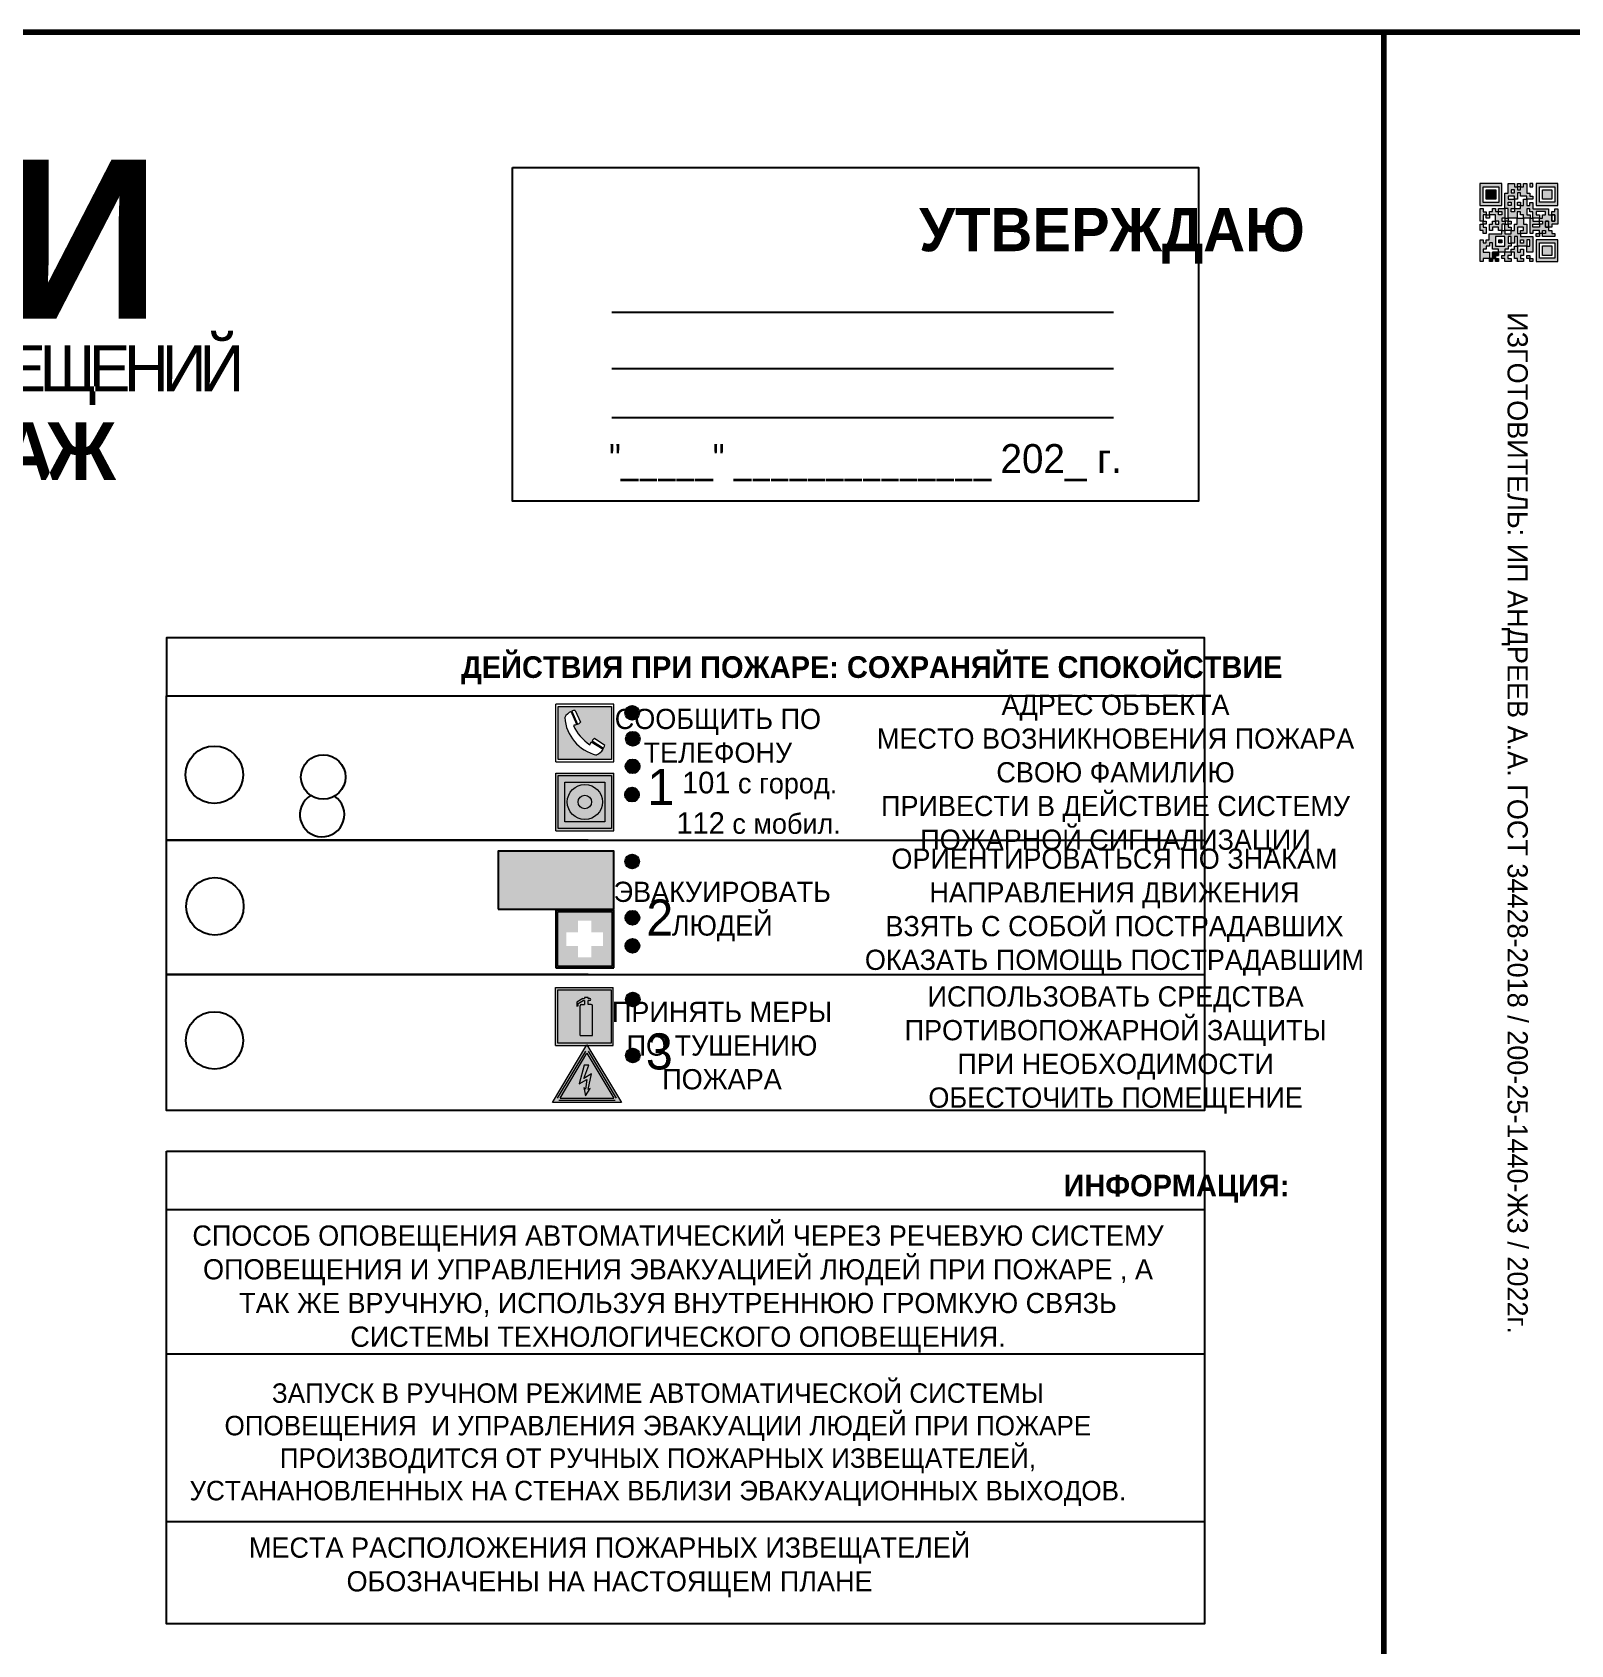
# Model space of a CAD drawing. Header units: millimetres. Extents: x 13810 to 67229, y 12374 to 21950.
# Drawn here: x 24100.3 to 24313.4, y 20043.6 to 20267 of the extents above; entities that cross this region are included whole.
import ezdxf

# ---------------------------------------------------------------- set-up
doc = ezdxf.new("R2010")
doc.units = ezdxf.units.MM
doc.styles.add('обычный', font='arial.ttf')

# ---------------------------------------------------------------- blocks, each defined once
blk = doc.blocks.new('A$C3E6D3DDE')
at = {"lineweight": 5}
h = blk.add_hatch(color=40, dxfattribs=at)
h.paths.add_polyline_path([(24.1, 1.45), (16.46, -11.35), (31.74, -11.35)])
h.paths.add_polyline_path([(24.09, -0.46), (30.03, -10.41), (18.14, -10.41)], flags=16)
h.paths.add_polyline_path([(24.54, -3.08), (23.41, -6.02), (25.13, -5.01), (24.33, -8.5), (24.82, -8.27), (23.79, -9.86), (23.4, -8.04), (23.8, -8.43), (24.04, -6.29), (22.39, -7.25), (23.44, -3.08)], flags=0)
h = blk.add_hatch(color=256, dxfattribs=at)
h.paths.add_polyline_path([(24.37, 0.03, 0.567511), (23.82, 0.03), (17.59, -10.4, 0.582454), (17.86, -10.88), (30.32, -10.88, 0.582149), (30.6, -10.4)])
h.paths.add_polyline_path([(24.09, -0.46), (18.14, -10.41), (30.03, -10.41)], flags=16)
h.paths.add_polyline_path([(24.54, -3.08), (23.41, -6.02), (25.13, -5.01), (24.33, -8.5), (24.82, -8.27), (23.79, -9.86), (23.4, -8.04), (23.8, -8.43), (24.04, -6.29), (22.39, -7.25), (23.44, -3.08)], flags=0)
h = blk.add_hatch(color=40, dxfattribs=at)
h.paths.add_polyline_path([(24.09, -0.46), (18.14, -10.41), (30.03, -10.41)])
h.paths.add_polyline_path([(24.82, -8.27), (23.79, -9.86), (23.4, -8.04), (23.8, -8.43), (24.04, -6.29), (22.39, -7.25), (23.44, -3.08), (24.54, -3.08), (23.41, -6.02), (25.13, -5.01), (24.33, -8.5)], flags=16)
at = {"color": 40, "lineweight": 5}
for p, q in [((16.46, -11.35), (24.1, 1.45)), ((24.1, 1.45), (31.74, -11.35))]:
    blk.add_line(p, q, dxfattribs=at)
at = {"lineweight": 5}
for p, q in [((17.59, -10.4), (23.82, 0.03)), ((24.37, 0.03), (30.6, -10.4)), ((18.14, -10.41), (24.09, -0.46)), ((23.44, -3.08), (22.39, -7.25)), ((23.41, -6.02), (24.54, -3.08)), ((24.54, -3.08), (23.44, -3.08)), ((24.09, -0.46), (30.03, -10.41)), ((22.39, -7.25), (24.04, -6.29)), ((25.13, -5.01), (23.41, -6.02)), ((24.04, -6.29), (23.8, -8.43)), ((24.33, -8.5), (25.13, -5.01)), ((18.14, -10.41), (30.03, -10.41)), ((23.8, -8.43), (23.4, -8.04)), ((23.4, -8.04), (23.79, -9.86)), ((23.79, -9.86), (24.82, -8.27)), ((24.82, -8.27), (24.33, -8.5)), ((17.86, -10.88), (30.32, -10.88))]:
    blk.add_line(p, q, dxfattribs=at)
at = {"color": 50, "lineweight": 5}
blk.add_line((31.74, -11.35), (16.46, -11.35), dxfattribs=at)
blk = doc.blocks.new('A$C456E1F9C')
at = {"lineweight": 5}
h = blk.add_hatch(color=242, dxfattribs=at)
h.paths.add_polyline_path([(0.51, -1.47), (0.51, -13.26), (12.29, -13.26), (12.29, -1.47)])
h.paths.add_polyline_path([(5.42, -4.95, -0.254479), (4.78, -5.4), (3.52, -2.53, -0.209735), (4.23, -2.4)], flags=16)
h.paths.add_polyline_path([(8.53, -8.6), (10.87, -10.17), (10.54, -10.76), (8.03, -9.13, -0.192251)], flags=16)
h.paths.add_polyline_path([(4.61, -5.49, 0.005518), (3.87, -5.72, 0.128647), (7.49, -10.01, 0.00809), (7.83, -9.33), (10.47, -10.97, -0.16736), (8.99, -12.25, -0.327862), (1.95, -3.95, -0.166952), (3.36, -2.62)], flags=16)
at = {"color": 242, "lineweight": 5}
for p, q in [((0, -13.77), (0, -0.97)), ((12.8, -0.97), (0, -0.97)), ((4.61, -5.49), (3.36, -2.62)), ((3.52, -2.53), (4.78, -5.4)), ((4.23, -2.4), (5.42, -4.95)), ((12.8, -13.77), (12.8, -0.97)), ((7.83, -9.33), (10.47, -10.97)), ((8.03, -9.13), (10.54, -10.76)), ((10.81, -10.12), (8.53, -8.6)), ((10.54, -10.76), (10.8, -10.3)), ((10.8, -10.3), (10.81, -10.12)), ((0, -13.77), (12.8, -13.77))]:
    blk.add_line(p, q, dxfattribs=at)
blk.add_lwpolyline([(0.51, -1.47), (12.29, -1.47), (12.29, -13.26), (0.51, -13.26)], close=True, dxfattribs=at)
for centre, radius, start, end in [((4.59, -5.34), 2.99, 114.2845, 152.1974), ((4.02, -3.27), 0.891, 76.3284, 123.7092), ((11.12, -3.31), 9.19, 183.9915, 256.6009), ((14.98, -39.1), 35.17, 107.1487, 108.4135), ((13.86, -0.94), 11.08, 205.5536, 234.8762), ((4.68, -4.59), 0.824, 276.9621, 334.0723), ((-13.31, 0.8), 23.44, 332.5487, 334.4027), ((8.94, -9.5), 0.989, 114.4092, 157.9388), ((7.87, -9.46), 3, 291.9291, 329.9329)]:
    blk.add_arc(centre, radius, start, end, dxfattribs=at)
blk = doc.blocks.new('A$C54414219')
at = {"true_color": 0xffffff}
h = blk.add_hatch(color=7, dxfattribs=at)
h.paths.add_polyline_path([(2.39, -9.45), (2.39, -18.3), (11.23, -18.3), (11.23, -9.45)], flags=0)
h.paths.add_polyline_path([(10.71, -13.87, -1), (2.92, -13.87, -1)], flags=0)
h.paths.add_polyline_path([(8.3, -13.87, -1), (5.33, -13.87, -1)], flags=0)
h.paths.add_polyline_path([(0.41, -7.47), (0.41, -20.27), (13.21, -20.27), (13.21, -7.47)])
h.paths.add_polyline_path([(0.92, -19.77), (12.71, -19.77), (12.71, -7.98), (0.92, -7.98)], flags=16)
h.paths.add_polyline_path([(11.23, -9.45), (11.23, -18.3), (2.39, -18.3), (2.39, -9.45)], flags=0)
at = {"lineweight": 5}
h = blk.add_hatch(color=242, dxfattribs=at)
h.paths.add_polyline_path([(12.71, -7.98), (0.92, -7.98), (0.92, -19.77), (12.71, -19.77)])
h.paths.add_polyline_path([(11.23, -18.3), (2.39, -18.3), (2.39, -9.45), (11.23, -9.45)], flags=16)
h.paths.add_polyline_path([(10.71, -13.87, -1), (2.92, -13.87, -1)], flags=0)
h.paths.add_polyline_path([(8.3, -13.87, -1), (5.33, -13.87, -1)], flags=0)
at = {"true_color": 0xffffff}
h = blk.add_hatch(color=7, dxfattribs=at)
h.paths.add_polyline_path([(2.39, -9.45), (2.39, -18.3), (11.23, -18.3), (11.23, -9.45)])
h.paths.add_polyline_path([(10.71, -13.87, -1), (2.92, -13.87, -1)], flags=16)
h.paths.add_polyline_path([(8.3, -13.87, -1), (5.33, -13.87, -1)], flags=0)
at = {"lineweight": 5}
h = blk.add_hatch(color=242, dxfattribs=at)
h.paths.add_polyline_path([(2.92, -13.87, 1), (10.71, -13.87, 1)])
h.paths.add_polyline_path([(8.3, -13.87, -1), (5.33, -13.87, -1)], flags=16)
at = {"color": 242, "lineweight": 5}
for p, q in [((0.41, -20.27), (0.41, -7.47)), ((0.41, -7.47), (13.21, -7.47)), ((0.41, -7.47), (13.21, -7.47)), ((13.21, -20.27), (13.21, -7.47)), ((0.41, -20.27), (13.21, -20.27))]:
    blk.add_line(p, q, dxfattribs=at)
for points in [[(0.92, -7.98), (12.71, -7.98), (12.71, -19.77), (0.92, -19.77)], [(2.39, -9.45), (11.23, -9.45), (11.23, -18.3), (2.39, -18.3)]]:
    blk.add_lwpolyline(points, close=True, dxfattribs=at)
for radius in [3.89, 1.49]:
    blk.add_circle((6.81, -13.87), radius, dxfattribs=at)
blk = doc.blocks.new('A$C32E8229D')
at = {"true_color": 0xffffff}
blk.add_hatch(color=7, dxfattribs=at).paths.add_polyline_path([(0, 0), (0, -8), (16, -8), (16, 0)])
h = blk.add_hatch(color=126)
h.paths.add_polyline_path([(0.2, -0.2), (15.8, -0.2), (15.8, -7.8), (0.2, -7.8)])
h.paths.add_polyline_path([(13.49, -2.05), (12.08, -2.05), (11.37, -2.63, 0.162397), (11.29, -2.84), (11.29, -3.63), (10.35, -3.63), (10.35, -4.05), (11.68, -4.05), (11.68, -3.48), (12.26, -4.28), (11.29, -5.1), (11.29, -6.78), (11.85, -6.78), (11.85, -5.44), (12.8, -4.64), (12.8, -5.94), (14.46, -5.94), (14.46, -5.39), (13.45, -5.39), (13.45, -3.97), (12.46, -2.59), (13.15, -2.59), (13.69, -3.34), (14.18, -3)], flags=16)
h.paths.add_polyline_path([(10.74, -1.82, 1), (11.8, -1.82, 1)], flags=16)
h.paths.add_polyline_path([(9.39, -3.59), (5.99, -3.59), (6.56, -3.03), (5.91, -3.03), (5.1, -3.83), (5.91, -4.64), (6.56, -4.64), (5.99, -4.09), (9.39, -4.09)], flags=16)
h.paths.add_polyline_path([(4.29, -1.08), (1.72, -1.08), (1.72, -6.6), (4.29, -6.6)], flags=16)
at = {"color": 126}
blk.add_lwpolyline([(16, -8), (0, -8), (0, 0), (16, 0)], close=True, dxfattribs=at)
blk = doc.blocks.new('A$C18900ED3')
h = blk.add_hatch(color=126)
h.paths.add_polyline_path([(-0.18, -0.18), (-7.02, -0.18), (-7.02, -7.02), (-0.18, -7.02)])
h.paths.add_polyline_path([(-5.89, -4.46), (-5.89, -2.77), (-4.46, -2.77), (-4.46, -1.31), (-2.77, -1.31), (-2.77, -2.77), (-1.33, -2.77), (-1.33, -4.46), (-2.77, -4.46), (-2.77, -5.89), (-4.46, -5.89), (-4.46, -4.46)], flags=16)
at = {"color": 126}
for p, q in [((-7.2, 0), (-7.2, -7.2)), ((0, 0), (-7.2, 0)), ((0, -7.2), (0, 0)), ((-7.02, -7.02), (-7.02, -0.18)), ((-7.02, -0.18), (-0.18, -0.18)), ((-0.18, -0.18), (-0.18, -7.02)), ((-7.2, -7.2), (0, -7.2)), ((-0.18, -7.02), (-7.02, -7.02))]:
    blk.add_line(p, q, dxfattribs=at)
blk = doc.blocks.new('A$C3AD82952')
at = {"true_color": 0xf5f5ff}
h = blk.add_hatch(color=7, dxfattribs=at)
h.dxf.hatch_style = 1
h.paths.add_polyline_path([(8.21, 8.73, 0.414214), (7.89, 9.05), (7.22, 9.05), (7.22, 9.92), (7.59, 9.92, 1), (7.57, 10.36), (7.22, 10.36), (7.22, 10.6), (6.43, 10.6), (6.43, 10.36), (6.01, 10.36), (4.74, 9.59), (4.74, 8.69), (4.98, 8.73), (4.98, 9.26), (6.12, 9.91), (6.43, 9.91), (6.43, 9.05), (5.76, 9.05, 0.414214), (5.44, 8.73), (5.44, 2.2), (8.21, 2.2)], flags=0)
h.paths.add_polyline_path([(12.8, 12.8), (0, 12.8), (0, 0), (12.8, 0)])
h.paths.add_polyline_path([(0.51, 12.29), (12.29, 12.29), (12.29, 0.51), (0.51, 0.51)], flags=16)
h.paths.add_polyline_path([(4.74, 9.59), (6.01, 10.36), (6.43, 10.36), (6.43, 10.6), (7.22, 10.6), (7.22, 10.36), (7.59, 10.36, -0.94586), (7.59, 9.92), (7.22, 9.92), (7.22, 9.05), (7.89, 9.05, -0.414214), (8.21, 8.73), (8.21, 2.2), (5.44, 2.2), (5.44, 8.73, -0.414214), (5.76, 9.05), (6.43, 9.05), (6.43, 9.91), (6.12, 9.91), (4.98, 9.26), (4.98, 8.73), (4.74, 8.69)], flags=0)
h = blk.add_hatch(color=242)
h.dxf.hatch_style = 1
h.paths.add_polyline_path([(12.29, 12.29), (0.51, 12.29), (0.51, 0.51), (12.29, 0.51)])
h.paths.add_polyline_path([(4.74, 8.69), (4.74, 9.59), (6.01, 10.36), (6.43, 10.36), (6.43, 10.6), (7.22, 10.6), (7.22, 10.36), (7.59, 10.36, -0.94586), (7.59, 9.92), (7.22, 9.92), (7.22, 9.05), (7.89, 9.05, -0.414214), (8.21, 8.73), (8.21, 2.2), (5.44, 2.2), (5.44, 8.73, -0.414214), (5.76, 9.05), (6.43, 9.05), (6.43, 9.91), (6.12, 9.91), (4.98, 9.26), (4.98, 8.73)], flags=16)
h = blk.add_hatch(color=7, dxfattribs=at)
h.dxf.hatch_style = 1
h.paths.add_polyline_path([(8.21, 8.73, 0.414214), (7.89, 9.05), (7.22, 9.05), (7.22, 9.92), (7.59, 9.92, 1), (7.57, 10.36), (7.22, 10.36), (7.22, 10.6), (6.43, 10.6), (6.43, 10.36), (6.01, 10.36), (4.74, 9.59), (4.74, 8.69), (4.98, 8.73), (4.98, 9.26), (6.12, 9.91), (6.43, 9.91), (6.43, 9.05), (5.76, 9.05, 0.414214), (5.44, 8.73), (5.44, 2.2), (8.21, 2.2)])
at = {"color": 242, "lineweight": 5}
for p, q in [((0, 0), (0, 12.8)), ((0, 12.8), (12.8, 12.8)), ((12.8, 0), (12.8, 12.8)), ((6.01, 10.36), (4.74, 9.59)), ((4.74, 9.59), (4.74, 8.69)), ((4.74, 8.69), (4.98, 8.73)), ((4.98, 9.26), (6.12, 9.91)), ((4.98, 8.73), (4.98, 9.26)), ((5.44, 2.2), (5.44, 8.73)), ((5.76, 9.05), (6.43, 9.05)), ((6.01, 10.36), (6.43, 10.36)), ((6.12, 9.91), (6.43, 9.91)), ((7.22, 10.6), (6.43, 10.6)), ((6.43, 10.6), (6.43, 10.36)), ((6.43, 9.91), (6.43, 9.05)), ((7.22, 10.36), (7.22, 10.6)), ((7.59, 10.36), (7.22, 10.36)), ((7.22, 9.05), (7.22, 9.92)), ((7.59, 9.92), (7.22, 9.92)), ((7.89, 9.05), (7.22, 9.05)), ((8.21, 2.2), (8.21, 8.73)), ((0, 0), (12.8, 0)), ((5.44, 2.2), (8.21, 2.2))]:
    blk.add_line(p, q, dxfattribs=at)
blk.add_lwpolyline([(0.51, 12.29), (12.29, 12.29), (12.29, 0.51), (0.51, 0.51)], close=True, dxfattribs=at)
for centre, radius, start, end in [((5.76, 8.73), 0.32, 90, 180), ((7.58, 10.14), 0.223, 273.1875, 86.8125), ((7.89, 8.73), 0.32, 0, 90)]:
    blk.add_arc(centre, radius, start, end, dxfattribs=at)
blk = doc.blocks.new('QR')
at = {"lineweight": 0}
h = blk.add_hatch(color=256, dxfattribs=at)
h.dxf.hatch_style = 1
h.paths.add_polyline_path([(9241.16, 2687.38), (9242.01, 2687.38), (9242.01, 2687.83), (9241.59, 2687.83), (9241.59, 2688.68), (9239.45, 2688.68), (9239.45, 2688.25), (9239.86, 2688.25), (9239.86, 2687.83), (9240.29, 2687.83), (9240.29, 2688.25), (9241.16, 2688.25), (9241.16, 2687.83), (9240.29, 2687.83), (9240.29, 2687.38), (9239.45, 2687.38), (9239.45, 2685.22), (9238.57, 2685.22), (9238.57, 2684.8), (9239.02, 2684.8), (9239.02, 2684.37), (9238.13, 2684.37), (9238.13, 2683.92), (9239.02, 2683.92), (9239.02, 2683.5), (9239.44, 2683.5), (9239.44, 2682.64), (9239.87, 2682.64), (9239.87, 2682.18), (9239.44, 2682.18), (9239.44, 2682.64), (9238.13, 2682.64), (9238.13, 2681.76), (9237.71, 2681.76), (9237.71, 2682.64), (9238.13, 2682.64), (9238.13, 2683.07), (9237.27, 2683.07), (9237.27, 2683.51), (9237.71, 2683.51), (9237.71, 2684.37), (9238.13, 2684.37), (9238.13, 2685.22), (9237.71, 2685.22), (9237.71, 2684.8), (9237.28, 2684.8), (9237.28, 2684.38), (9235.98, 2684.38), (9235.98, 2683.92), (9236.4, 2683.92), (9236.4, 2683.49), (9236.84, 2683.49), (9236.84, 2683.07), (9236.4, 2683.07), (9236.4, 2682.64), (9235.98, 2682.64), (9235.98, 2681.76), (9237.29, 2681.76), (9237.29, 2681.33), (9239.43, 2681.33), (9239.43, 2681.76), (9240.74, 2681.76), (9240.74, 2683.05), (9239.87, 2683.05), (9239.87, 2683.5), (9240.29, 2683.5), (9240.29, 2683.91), (9240.74, 2683.91), (9240.74, 2684.81), (9240.29, 2684.81), (9240.29, 2684.79), (9240.29, 2684.37), (9239.45, 2684.37), (9239.45, 2684.8), (9239.87, 2684.8), (9239.87, 2685.21), (9240.74, 2685.21), (9240.74, 2686.1), (9240.29, 2686.1), (9240.29, 2685.64), (9239.86, 2685.64), (9239.86, 2686.95), (9240.29, 2686.95), (9240.29, 2686.52), (9240.74, 2686.52), (9240.74, 2686.1), (9241.16, 2686.1), (9241.16, 2686.53), (9241.59, 2686.53), (9241.59, 2686.1), (9242.02, 2686.1), (9242.02, 2685.21), (9241.59, 2685.21), (9241.59, 2686.1), (9241.16, 2686.1), (9241.16, 2685.21), (9240.74, 2685.21), (9240.74, 2684.81), (9242.89, 2684.81), (9242.89, 2685.22), (9242.47, 2685.22), (9242.47, 2686.11), (9242.89, 2686.11), (9242.89, 2686.52), (9242.46, 2686.52), (9242.46, 2686.95), (9242.89, 2686.95), (9242.89, 2686.52), (9243.32, 2686.52), (9243.32, 2688.26), (9242.9, 2688.26), (9242.9, 2687.83), (9242.47, 2687.83), (9242.47, 2687.38), (9242.01, 2687.38), (9242.01, 2686.94), (9241.16, 2686.94)])
h.paths.add_polyline_path([(9239.02, 2682.18), (9239.02, 2681.76), (9238.54, 2681.76), (9238.54, 2682.18)], flags=16)
h.paths.add_polyline_path([(9237.27, 2682.65), (9237.27, 2682.19), (9236.83, 2682.19), (9236.83, 2682.65)], flags=16)
h = blk.add_hatch(color=256, dxfattribs=at)
h.dxf.hatch_style = 1
h.paths.add_polyline_path([(9238.15, 2687.83), (9236.83, 2687.83), (9236.83, 2686.52), (9238.15, 2686.52)], flags=0)
h.paths.add_polyline_path([(9239.01, 2685.65), (9239.01, 2688.68), (9235.98, 2688.68), (9235.98, 2685.65)])
h.paths.add_polyline_path([(9236.41, 2686.1), (9236.41, 2688.26), (9238.56, 2688.26), (9238.56, 2686.1)], flags=16)
h.paths.add_polyline_path([(9236.83, 2686.52), (9236.83, 2687.83), (9238.15, 2687.83), (9238.15, 2686.52)], flags=0)
h = blk.add_hatch(color=256, dxfattribs=at)
h.dxf.hatch_style = 1
h.paths.add_polyline_path([(9238.15, 2686.52), (9238.15, 2687.83), (9236.83, 2687.83), (9236.83, 2686.52)])
h.paths.add_polyline_path([(9245.91, 2686.52), (9245.91, 2687.83), (9244.59, 2687.83), (9244.59, 2686.52)], flags=0)
h.paths.add_polyline_path([(9246.77, 2685.65), (9246.77, 2688.68), (9243.74, 2688.68), (9243.74, 2685.65)])
h.paths.add_polyline_path([(9244.17, 2686.1), (9244.17, 2688.26), (9246.32, 2688.26), (9246.32, 2686.1)], flags=16)
h.paths.add_polyline_path([(9244.59, 2686.52), (9244.59, 2687.83), (9245.91, 2687.83), (9245.91, 2686.52)], flags=0)
h = blk.add_hatch(color=256, dxfattribs=at)
h.dxf.hatch_style = 1
h.paths.add_polyline_path([(9240.75, 2681.76), (9240.75, 2681.35), (9241.17, 2681.35), (9241.17, 2681.76)])
h.paths.add_polyline_path([(9241.6, 2682.18), (9241.17, 2682.18), (9241.17, 2681.76), (9241.6, 2681.76)])
h.paths.add_polyline_path([(9242.47, 2681.34), (9242.47, 2682.19), (9242.02, 2682.19), (9242.02, 2681.76), (9241.6, 2681.76), (9241.6, 2681.34)])
h.paths.add_polyline_path([(9239.87, 2678.3), (9239.44, 2678.3), (9239.44, 2677.89), (9241.17, 2677.89), (9241.17, 2678.3), (9240.28, 2678.3), (9240.28, 2678.73), (9239.87, 2678.73)])
h.paths.add_polyline_path([(9240.75, 2678.73), (9240.75, 2679.19), (9240.28, 2679.19), (9240.28, 2678.73)])
h.paths.add_polyline_path([(9241.6, 2678.73), (9241.17, 2678.73), (9241.17, 2678.3), (9241.6, 2678.3)])
h.paths.add_polyline_path([(9242.02, 2678.3), (9241.6, 2678.3), (9241.6, 2677.89), (9242.48, 2677.89), (9242.48, 2678.31), (9242.9, 2678.31), (9242.9, 2678.73), (9242.02, 2678.73)])
h.paths.add_polyline_path([(9246.36, 2684.37), (9246.36, 2684.79), (9245.93, 2684.79), (9245.93, 2684.37)])
h.paths.add_polyline_path([(9246.78, 2685.2), (9246.36, 2685.2), (9246.36, 2684.79), (9246.78, 2684.79)])
h.paths.add_polyline_path([(9245.91, 2687.83), (9244.59, 2687.83), (9244.59, 2686.52), (9245.91, 2686.52)])
h = blk.add_hatch(color=256, dxfattribs=at)
h.dxf.hatch_style = 1
h.paths.add_polyline_path([(9243.32, 2686.11), (9242.89, 2686.11), (9242.89, 2685.64), (9243.32, 2685.64)])
h.paths.add_polyline_path([(9239.02, 2683.07), (9239.02, 2683.5), (9238.56, 2683.5), (9238.56, 2683.07)])
h.paths.add_polyline_path([(9236.4, 2684.8), (9236.4, 2685.22), (9235.98, 2685.22), (9235.98, 2684.8)])
h.paths.add_polyline_path([(9236.4, 2683.07), (9236.4, 2683.49), (9235.98, 2683.49), (9235.98, 2683.07)])
h = blk.add_hatch(color=256, dxfattribs=at)
h.dxf.hatch_style = 1
h.paths.add_polyline_path([(9243.32, 2682.64), (9243.32, 2683.07), (9244.62, 2683.07), (9244.62, 2684.37), (9243.74, 2684.37), (9243.74, 2684.8), (9244.62, 2684.8), (9244.62, 2684.37), (9245.48, 2684.37), (9245.48, 2685.22), (9243.32, 2685.22), (9243.32, 2683.5), (9242.89, 2683.5), (9242.89, 2683.06), (9242.01, 2683.06), (9242.01, 2683.91), (9242.47, 2683.91), (9242.47, 2683.5), (9242.89, 2683.5), (9242.89, 2684.38), (9241.59, 2684.38), (9241.59, 2683.91), (9240.74, 2683.91), (9240.74, 2683.05), (9241.59, 2683.05), (9241.59, 2682.64), (9242.47, 2682.64), (9242.47, 2682.19), (9242.91, 2682.19), (9242.91, 2681.34), (9242.48, 2681.34), (9242.48, 2680.91), (9242.91, 2680.91), (9242.91, 2679.17), (9243.75, 2679.17), (9243.75, 2678.73), (9244.2, 2678.73), (9244.2, 2678.3), (9243.75, 2678.3), (9243.75, 2677.88), (9246.78, 2677.88), (9246.78, 2678.3), (9246.35, 2678.3), (9246.35, 2679.19), (9245.48, 2679.19), (9245.48, 2678.31), (9245.05, 2678.31), (9245.05, 2678.73), (9244.62, 2678.73), (9244.62, 2679.19), (9244.2, 2679.19), (9244.2, 2679.61), (9245.05, 2679.61), (9245.05, 2680.46), (9245.48, 2680.46), (9245.48, 2681.34), (9245.04, 2681.34), (9245.04, 2681.76), (9244.63, 2681.76), (9244.63, 2682.19), (9244.21, 2682.19), (9244.21, 2681.76), (9243.32, 2681.76), (9243.32, 2682.19), (9244.21, 2682.19), (9244.21, 2682.64)])
h.paths.add_polyline_path([(9243.75, 2683.49), (9243.75, 2683.92), (9244.21, 2683.92), (9244.21, 2683.49)], flags=16)
h.paths.add_polyline_path([(9243.32, 2681.34), (9244.63, 2681.34), (9244.63, 2680.04), (9243.32, 2680.04)], flags=16)
h.paths.add_polyline_path([(9243.76, 2680.89), (9244.18, 2680.89), (9244.18, 2680.48), (9243.76, 2680.48)], flags=0)
h = blk.add_hatch(color=256, dxfattribs=at)
h.dxf.hatch_style = 1
h.paths.add_polyline_path([(9246.36, 2683.07), (9246.78, 2683.07), (9246.78, 2683.92), (9246.36, 2683.92), (9246.36, 2683.49), (9245.92, 2683.49), (9245.92, 2683.92), (9245.06, 2683.92), (9245.06, 2683.49), (9245.48, 2683.49), (9245.48, 2683.07), (9244.62, 2683.07), (9244.62, 2682.65), (9245.05, 2682.65), (9245.05, 2682.18), (9245.48, 2682.18), (9245.48, 2682.65), (9246.36, 2682.65)])
h.paths.add_polyline_path([(9246.78, 2682.18), (9246.36, 2682.18), (9246.36, 2681.75), (9245.92, 2681.75), (9245.92, 2682.18), (9245.48, 2682.18), (9245.48, 2681.34), (9245.48, 2681.34), (9245.94, 2681.34), (9245.94, 2680.91), (9246.36, 2680.91), (9246.36, 2681.34), (9246.78, 2681.34)])
h = blk.add_hatch(color=256, dxfattribs=at)
h.dxf.hatch_style = 1
h.paths.add_polyline_path([(9235.98, 2680.9), (9235.98, 2677.86), (9239.02, 2677.86), (9239.02, 2680.9)])
h.paths.add_polyline_path([(9238.57, 2680.48), (9238.57, 2678.32), (9236.41, 2678.32), (9236.41, 2680.48)], flags=16)
h.paths.add_polyline_path([(9238.15, 2680.05), (9238.15, 2678.74), (9236.83, 2678.74), (9236.83, 2680.05)], flags=0)
h = blk.add_hatch(color=256, dxfattribs=at)
h.dxf.hatch_style = 1
h.paths.add_polyline_path([(9238.15, 2680.05), (9236.83, 2680.05), (9236.83, 2678.74), (9238.15, 2678.74)])
h = blk.add_hatch(color=256, dxfattribs=at)
h.dxf.hatch_style = 1
h.paths.add_polyline_path([(9242.02, 2680.46), (9242.48, 2680.46), (9242.48, 2680.91), (9241.58, 2680.91), (9241.58, 2681.35), (9241.17, 2681.35), (9241.17, 2680.91), (9240.75, 2680.91), (9240.75, 2681.33), (9239.43, 2681.33), (9239.43, 2680.46), (9239.86, 2680.46), (9239.86, 2680.92), (9240.3, 2680.92), (9240.3, 2680.46), (9239.86, 2680.46), (9239.86, 2680.04), (9239.44, 2680.04), (9239.44, 2679.62), (9239.86, 2679.62), (9239.86, 2679.19), (9240.29, 2679.19), (9240.29, 2680.03), (9241.18, 2680.03), (9241.18, 2680.47), (9241.6, 2680.47), (9241.6, 2680.03), (9241.18, 2680.03), (9241.18, 2679.61), (9241.6, 2679.61), (9241.6, 2679.19), (9242.47, 2679.19), (9242.47, 2679.6), (9242.02, 2679.6)])
h = blk.add_hatch(color=256, dxfattribs=at)
h.dxf.hatch_style = 1
h.paths.add_polyline_path([(9244.18, 2680.48), (9244.18, 2680.89), (9243.76, 2680.89), (9243.76, 2680.48)])
h = blk.add_hatch(color=256, dxfattribs=at)
h.dxf.hatch_style = 1
h.paths.add_polyline_path([(9245.93, 2680.04), (9245.93, 2680.46), (9245.48, 2680.46), (9245.48, 2679.62), (9246.35, 2679.62), (9246.35, 2680.04)])
h.paths.add_polyline_path([(9246.78, 2680.04), (9246.78, 2680.46), (9246.35, 2680.46), (9246.35, 2680.04)])
h.paths.add_polyline_path([(9246.78, 2679.18), (9246.78, 2679.62), (9246.35, 2679.62), (9246.35, 2679.18)])
for points in [[(9237.71, 2685.22), (9238.13, 2685.22), (9238.13, 2684.37), (9237.71, 2684.37), (9237.71, 2683.51), (9237.27, 2683.51), (9237.27, 2683.07), (9238.13, 2683.07), (9238.13, 2682.64), (9237.71, 2682.64), (9237.71, 2681.76), (9238.13, 2681.76), (9238.13, 2682.64), (9239.44, 2682.64), (9239.44, 2683.5), (9239.02, 2683.5), (9239.02, 2683.07), (9238.56, 2683.07), (9238.56, 2683.5), (9239.02, 2683.5), (9239.02, 2683.92), (9238.13, 2683.92), (9238.13, 2684.37), (9239.02, 2684.37), (9239.02, 2684.8), (9238.57, 2684.8), (9238.57, 2685.22), (9239.45, 2685.22), (9239.45, 2687.38), (9240.29, 2687.38), (9240.29, 2687.83), (9239.86, 2687.83), (9239.86, 2688.25), (9239.45, 2688.25), (9239.45, 2688.68), (9241.59, 2688.68), (9241.59, 2687.83), (9242.01, 2687.83), (9242.01, 2687.38), (9242.47, 2687.38), (9242.47, 2687.83), (9242.9, 2687.83), (9242.9, 2688.26), (9243.32, 2688.26), (9243.32, 2686.52), (9242.89, 2686.52), (9242.89, 2686.11), (9243.32, 2686.11), (9243.32, 2685.64), (9242.89, 2685.64), (9242.89, 2686.11), (9242.47, 2686.11), (9242.47, 2685.22), (9242.89, 2685.22), (9242.89, 2684.81), (9240.74, 2684.81), (9240.74, 2683.91), (9241.59, 2683.91), (9241.59, 2684.38), (9242.89, 2684.38), (9242.89, 2683.5), (9242.47, 2683.5), (9242.47, 2683.91), (9242.01, 2683.91), (9242.01, 2683.06), (9242.89, 2683.06), (9242.89, 2683.5), (9243.32, 2683.5), (9243.32, 2685.22), (9245.48, 2685.22), (9245.48, 2684.37), (9244.62, 2684.37), (9244.62, 2683.07), (9245.48, 2683.07), (9245.48, 2683.49), (9245.06, 2683.49), (9245.06, 2683.92), (9245.92, 2683.92), (9245.92, 2683.49), (9246.36, 2683.49), (9246.36, 2683.92), (9246.78, 2683.92), (9246.78, 2683.07), (9246.36, 2683.07), (9246.36, 2682.65), (9245.48, 2682.65), (9245.48, 2682.18), (9245.92, 2682.18), (9245.92, 2681.75), (9246.36, 2681.75), (9246.36, 2682.18), (9246.78, 2682.18), (9246.78, 2681.34), (9246.36, 2681.34), (9246.36, 2680.91), (9245.94, 2680.91), (9245.94, 2681.34), (9245.48, 2681.34), (9245.48, 2680.46), (9245.93, 2680.46), (9245.93, 2680.04), (9246.35, 2680.04), (9246.35, 2680.46), (9246.78, 2680.46), (9246.78, 2680.04), (9246.78, 2680.04), (9246.35, 2680.04), (9246.35, 2679.62), (9246.78, 2679.62), (9246.78, 2679.18), (9246.35, 2679.18), (9246.35, 2678.3), (9246.78, 2678.3), (9246.78, 2677.88), (9243.75, 2677.88), (9243.75, 2678.3), (9244.2, 2678.3), (9244.2, 2678.73), (9243.75, 2678.73), (9243.75, 2679.17), (9242.91, 2679.17), (9242.91, 2680.91), (9242.48, 2680.91), (9242.48, 2680.46), (9242.02, 2680.46), (9242.02, 2679.6), (9242.47, 2679.6), (9242.47, 2679.19), (9241.6, 2679.19), (9241.6, 2679.61), (9241.18, 2679.61), (9241.18, 2680.03), (9240.29, 2680.03), (9240.29, 2679.19), (9240.75, 2679.19), (9240.75, 2678.73), (9240.28, 2678.73), (9240.28, 2678.3), (9241.17, 2678.3), (9241.17, 2678.73), (9241.6, 2678.73), (9241.6, 2678.3), (9242.02, 2678.3), (9242.02, 2678.73), (9242.9, 2678.73), (9242.9, 2678.31), (9242.48, 2678.31), (9242.48, 2677.89), (9241.6, 2677.89), (9241.6, 2678.3), (9241.17, 2678.3), (9241.17, 2677.89), (9239.44, 2677.89), (9239.44, 2678.3), (9239.87, 2678.3), (9239.87, 2678.73), (9240.28, 2678.73), (9240.28, 2679.19), (9240.29, 2679.19), (9239.86, 2679.19), (9239.86, 2679.62), (9239.44, 2679.62), (9239.44, 2680.04), (9239.86, 2680.04), (9239.86, 2680.46), (9239.43, 2680.46), (9239.43, 2681.33), (9237.29, 2681.33), (9237.29, 2681.76), (9235.98, 2681.76), (9235.98, 2682.64), (9236.4, 2682.64), (9236.4, 2683.07), (9235.98, 2683.07), (9235.98, 2683.49), (9236.4, 2683.49), (9236.4, 2683.92), (9235.98, 2683.92), (9235.98, 2684.38), (9237.28, 2684.38), (9237.28, 2684.8), (9237.71, 2684.8), (9237.71, 2685.22), (9237.92, 2685.22)], [(9240.74, 2686.1), (9240.74, 2686.52), (9240.29, 2686.52), (9240.29, 2686.95), (9239.86, 2686.95), (9239.86, 2685.64), (9240.29, 2685.64), (9240.29, 2686.1), (9240.74, 2686.1), (9240.74, 2686.52)], [(9240.74, 2685.21), (9239.87, 2685.21), (9239.87, 2684.8), (9239.45, 2684.8), (9239.45, 2684.37), (9240.29, 2684.37), (9240.29, 2684.79), (9240.29, 2684.81), (9240.74, 2684.81), (9240.74, 2685.21), (9239.87, 2685.21)], [(9244.62, 2684.37), (9244.62, 2684.8), (9243.74, 2684.8), (9243.74, 2684.37), (9244.62, 2684.37)], [(9240.74, 2683.05), (9240.74, 2681.76), (9239.43, 2681.76), (9239.43, 2681.33), (9240.75, 2681.33), (9240.75, 2681.35), (9240.75, 2680.91), (9241.17, 2680.91), (9241.17, 2681.35), (9241.58, 2681.35), (9241.58, 2680.91), (9242.48, 2680.91), (9242.48, 2681.34), (9242.91, 2681.34), (9242.91, 2682.19), (9242.47, 2682.19), (9242.47, 2682.64), (9241.59, 2682.64), (9241.59, 2683.05), (9240.74, 2683.05)], [(9240.74, 2683.91), (9240.29, 2683.91), (9240.29, 2683.5), (9239.87, 2683.5), (9239.87, 2683.05), (9240.74, 2683.05), (9240.74, 2683.91)], [(9241.6, 2681.76), (9242.02, 2681.76), (9242.02, 2682.19), (9242.47, 2682.19), (9242.47, 2681.34), (9241.6, 2681.34), (9241.6, 2681.76)], [(9244.62, 2683.07), (9243.32, 2683.07), (9243.32, 2682.64), (9244.21, 2682.64), (9244.21, 2682.19), (9243.32, 2682.19), (9243.32, 2681.76), (9244.21, 2681.76), (9244.21, 2682.19), (9244.63, 2682.19), (9244.63, 2681.76), (9245.04, 2681.76), (9245.04, 2681.34), (9245.48, 2681.34)], [(9245.48, 2682.18), (9245.05, 2682.18), (9245.05, 2682.65), (9244.62, 2682.65), (9244.62, 2683.07)], [(9245.48, 2682.18), (9245.48, 2681.34)], [(9239.86, 2680.46), (9239.86, 2680.92), (9240.3, 2680.92), (9240.3, 2680.46), (9239.86, 2680.46)], [(9245.48, 2680.46), (9245.05, 2680.46), (9245.05, 2679.61), (9244.2, 2679.61), (9244.2, 2679.19), (9244.62, 2679.19), (9244.62, 2678.73), (9245.05, 2678.73), (9245.05, 2678.31), (9245.48, 2678.31), (9245.48, 2679.19), (9246.35, 2679.19), (9246.35, 2679.07)], [(9246.35, 2679.62), (9245.48, 2679.62), (9245.48, 2680.46)], [(9245.48, 2680.46), (9245.48, 2679.62), (9246.35, 2679.62), (9246.35, 2680.04), (9245.93, 2680.04), (9245.93, 2680.46), (9245.48, 2680.46), (9245.48, 2679.62)], [(9246.35, 2679.62), (9246.35, 2679.18)]]:
    blk.add_lwpolyline(points, dxfattribs=at)
for points in [[(9235.98, 2685.65), (9239.01, 2685.65), (9239.01, 2688.68), (9235.98, 2688.68)], [(9236.41, 2688.26), (9238.56, 2688.26), (9238.56, 2686.1), (9236.41, 2686.1)], [(9236.83, 2687.83), (9238.15, 2687.83), (9238.15, 2686.52), (9236.83, 2686.52)], [(9240.29, 2687.83), (9241.16, 2687.83), (9241.16, 2688.25), (9240.29, 2688.25)], [(9240.29, 2688.25), (9241.16, 2688.25), (9241.16, 2687.83), (9240.29, 2687.83)], [(9242.01, 2687.38), (9241.16, 2687.38), (9241.16, 2686.94), (9242.01, 2686.94)], [(9241.16, 2687.38), (9242.01, 2687.38), (9242.01, 2686.94), (9241.16, 2686.94)], [(9242.89, 2686.52), (9242.46, 2686.52), (9242.46, 2686.95), (9242.89, 2686.95)], [(9243.74, 2685.65), (9246.77, 2685.65), (9246.77, 2688.68), (9243.74, 2688.68)], [(9244.17, 2688.26), (9246.32, 2688.26), (9246.32, 2686.1), (9244.17, 2686.1)], [(9244.59, 2687.83), (9245.91, 2687.83), (9245.91, 2686.52), (9244.59, 2686.52)], [(9235.98, 2684.8), (9236.4, 2684.8), (9236.4, 2685.22), (9235.98, 2685.22)], [(9241.16, 2686.1), (9240.74, 2686.1), (9240.74, 2685.21), (9241.16, 2685.21)], [(9241.16, 2686.53), (9241.59, 2686.53), (9241.59, 2686.1), (9241.16, 2686.1)], [(9241.59, 2686.1), (9242.02, 2686.1), (9242.02, 2685.21), (9241.59, 2685.21)], [(9245.93, 2684.79), (9246.36, 2684.79), (9246.36, 2684.37), (9245.93, 2684.37)], [(9246.36, 2685.2), (9246.78, 2685.2), (9246.78, 2684.79), (9246.36, 2684.79)], [(9236.4, 2683.07), (9236.84, 2683.07), (9236.84, 2683.49), (9236.4, 2683.49)], [(9236.83, 2682.19), (9237.27, 2682.19), (9237.27, 2682.65), (9236.83, 2682.65)], [(9238.54, 2682.18), (9239.02, 2682.18), (9239.02, 2681.76), (9238.54, 2681.76)], [(9239.44, 2682.64), (9239.87, 2682.64), (9239.87, 2682.18), (9239.44, 2682.18)], [(9243.75, 2683.92), (9244.21, 2683.92), (9244.21, 2683.49), (9243.75, 2683.49)], [(9235.98, 2677.86), (9239.02, 2677.86), (9239.02, 2680.9), (9235.98, 2680.9)], [(9236.41, 2680.48), (9238.57, 2680.48), (9238.57, 2678.32), (9236.41, 2678.32)], [(9236.83, 2680.05), (9238.15, 2680.05), (9238.15, 2678.74), (9236.83, 2678.74)], [(9240.75, 2681.76), (9241.17, 2681.76), (9241.17, 2681.35), (9240.75, 2681.35)], [(9241.17, 2682.18), (9241.6, 2682.18), (9241.6, 2681.76), (9241.17, 2681.76)], [(9241.18, 2680.03), (9241.6, 2680.03), (9241.6, 2680.47), (9241.18, 2680.47)], [(9243.32, 2680.04), (9244.63, 2680.04), (9244.63, 2681.34), (9243.32, 2681.34)], [(9243.76, 2680.89), (9244.18, 2680.89), (9244.18, 2680.48), (9243.76, 2680.48)]]:
    blk.add_lwpolyline(points, close=True, dxfattribs=at)

msp = doc.modelspace()

# ---------------------------------------------------------------- hatches: boundary and pattern name
at = {"lineweight": 0}
h = msp.add_hatch(color=256, dxfattribs=at)
h.dxf.hatch_style = 1
h.paths.add_polyline_path([(24182.47, 20172.71, 1), (24184.4, 20172.71, 1)])
h = msp.add_hatch(color=256, dxfattribs=at)
h.dxf.hatch_style = 1
h.paths.add_polyline_path([(24182.58, 20169.13, 1), (24184.51, 20169.13, 1)])
h = msp.add_hatch(color=256, dxfattribs=at)
h.dxf.hatch_style = 1
h.paths.add_polyline_path([(24182.54, 20165.31, 1), (24184.47, 20165.31, 1)])
h = msp.add_hatch(color=256, dxfattribs=at)
h.dxf.hatch_style = 1
h.paths.add_polyline_path([(24182.46, 20161.39, 1), (24184.39, 20161.39, 1)])
h = msp.add_hatch(color=256, dxfattribs=at)
h.dxf.hatch_style = 1
h.paths.add_polyline_path([(24182.47, 20152.12, 1), (24184.4, 20152.12, 1)])
h = msp.add_hatch(color=256, dxfattribs=at)
h.dxf.hatch_style = 1
h.paths.add_polyline_path([(24182.51, 20144.34, 1), (24184.44, 20144.34, 1)])
h = msp.add_hatch(color=256, dxfattribs=at)
h.dxf.hatch_style = 1
h.paths.add_polyline_path([(24182.5, 20140.44, 1), (24184.43, 20140.44, 1)])
h = msp.add_hatch(color=256, dxfattribs=at)
h.dxf.hatch_style = 1
h.paths.add_polyline_path([(24182.56, 20133.01, 1), (24184.49, 20133.01, 1)])
h = msp.add_hatch(color=256, dxfattribs=at)
h.dxf.hatch_style = 1
h.paths.add_polyline_path([(24182.57, 20125.25, 1), (24184.5, 20125.25, 1)])

# ---------------------------------------------------------------- linework, layer by layer
at = {"color": 2, "lineweight": 100}
for points in [[(23687.54, 20266.98), (24287.54, 20266.98), (24287.54, 19871.98), (23687.54, 19871.98)], [(24287.54, 20266.98), (24887.54, 20266.98), (24887.54, 19871.98), (24287.54, 19871.98)]]:
    msp.add_lwpolyline(points, close=True, dxfattribs=at)
for points in [[(24166.86, 20248.24), (24261.86, 20248.24), (24261.86, 20202.04), (24166.86, 20202.04)], [(24118.93, 20175.06), (24262.7, 20175.06), (24262.7, 20183.11), (24118.93, 20183.11)], [(24118.93, 20175.06), (24262.7, 20175.06), (24262.7, 20117.66), (24118.93, 20117.66)]]:
    msp.add_lwpolyline(points, close=True)
for points in [[(24180.61, 20228.19), (24250.13, 20228.19)], [(24180.61, 20220.43), (24250.13, 20220.43)], [(24180.61, 20213.64), (24250.13, 20213.64)], [(24177.35, 20155.07), (24118.93, 20155.07), (24262.7, 20155.07)], [(24177.35, 20136.49), (24118.93, 20136.49), (24262.7, 20136.49)]]:
    msp.add_lwpolyline(points)
at = {"color": 0}
msp.add_lwpolyline([(24118.93, 20112), (24262.7, 20112), (24262.7, 20046.55), (24118.93, 20046.55)], close=True, dxfattribs=at)
for points in [[(24118.93, 20103.95), (24262.7, 20103.95)], [(24118.93, 20083.96), (24262.7, 20083.96)], [(24118.93, 20060.71), (24262.7, 20060.71)]]:
    msp.add_lwpolyline(points, dxfattribs=at)
for centre, radius in [((24183.44, 20172.71), 0.966), ((24183.54, 20169.13), 0.966), ((24125.56, 20164.14), 3.98), ((24140.65, 20163.83), 3.08), ((24183.5, 20165.31), 0.966), ((24183.42, 20161.39), 0.966), ((24183.43, 20152.12), 0.966), ((24125.65, 20145.91), 3.98), ((24183.47, 20144.34), 0.966), ((24183.47, 20140.44), 0.966), ((24183.53, 20133.01), 0.966), ((24125.59, 20127.34), 3.98), ((24183.53, 20125.25), 0.966)]:
    msp.add_circle(centre, radius)
msp.add_arc((24140.5, 20158.62), 3.08, 120.7434, 55.8808)

# ---------------------------------------------------------------- block references
at = {"color": 22, "lineweight": 100, "true_color": 0xbb1e10, "rotation": 270}
msp.add_blockref('QR', (21622.99, 29481.99), dxfattribs=at)
for name, p, xscale, yscale, zscale in [('A$C456E1F9C', (24172.88, 20174.53), 0.625, 0.625, 0.625), ('A$C54414219', (24172.63, 20169.04), 0.625, 0.625, 0.625), ('A$C18900ED3', (24180.88, 20145.39), 1.111111111007631, 1.111111111007631, 1.111111111007631), ('A$C3AD82952', (24172.83, 20126.66), 0.625, 0.625, 0.625), ('A$C3E6D3DDE', (24162.12, 20125.85), 0.625, 0.625, 0.625)]:
    msp.add_blockref(name, p, dxfattribs=dict(xscale=xscale, yscale=yscale, zscale=zscale))
at = {"xscale": -1}
msp.add_blockref('A$C32E8229D', (24180.88, 20153.54), dxfattribs=at)

# ---------------------------------------------------------------- texts
at = {"lineweight": 0, "style": 'обычный'}
for s, insert, char_height, width, attachment_point in [('{\\fProxima Nova Rg|b1|i0|c204|p2;ПЛАН ЭВАКУАЦИИ}', (23840.9, 20249.33), 22, 493.8901, 1), ('\\pi-18,l18,t18;{\\fProxima Nova Rg|b1|i0|c204|p2;УТВЕРЖДАЮ\\H1.1997x; }', (24249.89, 20238.78), 6, 126.6484, 5), ('{\\fArial Narrow|b0|i0|c204|p34;"_____" ______________ \\fProxima Nova Rg|b0|i0|c204|p2;202_ г. }', (24215.76, 20207.36), 4, 78.6503, 5), ('{\\fProxima Nova Rg|b1|i0|c204|p2;ДЕЙСТВИЯ ПРИ ПОЖАРЕ: СОХРАНЯЙТЕ СПОКОЙСТВИЕ\\H1.6644x; }', (24216.64, 20178.62), 3, 175.1736, 5), ('{\\fProxima Nova Rg|b0|i0|c204|p2;СООБЩИТЬ ПО \\PТЕЛЕФОНУ}', (24195.31, 20169.52), 2.8, 126.6484, 5), ('\\pi-8.4,l8.4,t8.4;{\\fProxima Nova Rg|b0|i0|c204|p2;АДРЕС ОБЪЕКТА\\PМЕСТО ВОЗНИКНОВЕНИЯ ПОЖАРА \\PСВОЮ ФАМИЛИЮ\\PПРИВЕСТИ В ДЕЙСТВИЕ СИСТЕМУ \\PПОЖАРНОЙ СИГНАЛИЗАЦИИ}', (24250.39, 20164.08), 2.8, 126.6484, 5), ('{\\fProxima Nova Rg|b0|i0|c204|p2;1\\H1.1667x; }', (24187.42, 20162.45), 5, 126.6484, 5), ('{\\fProxima Nova Rg|b0|i0|c204|p2;\\H1.0714x;101\\H0.93333x; с город.\\H1.3416x; }', (24201.1, 20162.64), 2.8, 126.6484, 5), ('{\\fProxima Nova Rg|b0|i0|c204|p2;\\H1.0714x;112\\H0.93333x; с мобил.\\H1.3416x; }', (24200.96, 20157.44), 2.8, 126.6484, 5), ('\\pi-8.4,l8.4,t8.4;{\\fProxima Nova Rg|b0|i0|c204|p2;ОРИЕНТИРОВАТЬСЯ ПО ЗНАКАМ \\PНАПРАВЛЕНИЯ ДВИЖЕНИЯ\\PВЗЯТЬ С СОБОЙ ПОСТРАДАВШИХ\\PОКАЗАТЬ ПОМОЩЬ ПОСТРАДАВШИМ}', (24250.24, 20145.11), 2.8, 126.6484, 5), ('{\\fProxima Nova Rg|b0|i0|c204|p2;ЭВАКУИРОВАТЬ \\PЛЮДЕЙ}', (24195.92, 20145.19), 2.8, 126.6484, 5), ('{\\fProxima Nova Rg|b0|i0|c204|p2;2\\H1.1967x; }', (24187.27, 20144.37), 5, 126.6484, 5), ('\\pi-8.4,l8.4,t8.4;{\\fProxima Nova Rg|b0|i0|c204|p2;ИСПОЛЬЗОВАТЬ СРЕДСТВА \\PПРОТИВОПОЖАРНОЙ ЗАЩИТЫ \\PПРИ НЕОБХОДИМОСТИ \\PОБЕСТОЧИТЬ ПОМЕЩЕНИЕ}', (24250.4, 20126.03), 2.8, 126.6484, 5), ('{\\fProxima Nova Rg|b0|i0|c204|p2;ПРИНЯТЬ МЕРЫ \\PПО ТУШЕНИЮ \\PПОЖАРА}', (24195.88, 20126.62), 2.8, 126.6484, 5), ('{\\fProxima Nova Rg|b0|i0|c204|p2;3\\H1.1967x; }', (24187.2, 20125.79), 5, 126.6484, 5), ('{\\fProxima Nova Rg|b1|i0|c204|p2;ИНФОРМАЦИЯ:\\H1.1997x; }', (24258.83, 20106.81), 3, 175.1736, 5), ('{\\fProxima Nova Rg|b0|i0|c204|p2;СПОСОБ ОПОВЕЩЕНИЯ АВТОМАТИЧЕСКИЙ ЧЕРЕЗ РЕЧЕВУЮ СИСТЕМУ ОПОВЕЩЕНИЯ И УПРАВЛЕНИЯ ЭВАКУАЦИЕЙ ЛЮДЕЙ ПРИ ПОЖАРЕ , А ТАК ЖЕ ВРУЧНУЮ, ИСПОЛЬЗУЯ ВНУТРЕННЮЮ ГРОМКУЮ СВЯЗЬ СИСТЕМЫ ТЕХНОЛОГИЧЕСКОГО ОПОВЕЩЕНИЯ.}', (24189.79, 20092.91), 2.8, 137.0334, 5), ('{\\fProxima Nova Rg|b0|i0|c204|p2;\\P\\pt8.1;ЗАПУСК В РУЧНОМ РЕЖИМЕ АВТОМАТИЧЕСКОЙ СИСТЕМЫ ОПОВЕЩЕНИЯ  И УПРАВЛЕНИЯ ЭВАКУАЦИИ ЛЮДЕЙ ПРИ ПОЖАРЕ ПРОИЗВОДИТСЯ ОТ РУЧНЫХ ПОЖАРНЫХ ИЗВЕЩАТЕЛЕЙ, УСТАНАНОВЛЕННЫХ НА СТЕНАХ ВБЛИЗИ ЭВАКУАЦИОННЫХ ВЫХОДОВ. }', (24187, 20073.61), 2.7, 131.4512, 5), ('\\pt8.4;{\\fProxima Nova Rg|b0|i0|c204|p2;\\PМЕСТА РАСПОЛОЖЕНИЯ ПОЖАРНЫХ ИЗВЕЩАТЕЛЕЙ ОБОЗНАЧЕНЫ НА НАСТОЯЩЕМ ПЛАНЕ}', (24180.31, 20056.7), 2.8, 118.5618, 5)]:
    msp.add_mtext(s, dxfattribs=dict(at, insert=insert, char_height=char_height, width=width, attachment_point=attachment_point))
at = {"lineweight": 0, "insert": (24305.68, 20157.45), "char_height": 2.8, "width": 348.2374, "attachment_point": 5, "rotation": 270, "style": 'обычный'}
msp.add_mtext('\\pi-8.4,l8.4,t8.4;{\\fProxima Nova Rg|b0|i0|c204|p2;ИЗГОТОВИТЕЛЬ: ИП АНДРЕЕВ А.А. ГОСТ 34428-2018 / 200-25-1440-ЖЗ / 2022г.\\H1.2266x; }', dxfattribs=at)
at = {"color": 0, "lineweight": 0, "insert": (23991.3, 20223.75), "char_height": 8, "width": 449.2158, "attachment_point": 5, "style": 'обычный'}
msp.add_mtext('{\\fArial Black|b1|i0|c204|p34;\\H2x;\\T0.85;  \\fArial Narrow|b0|i0|c204|p34;\\H0.8x;\\W0.9;\\P\\fProxima Nova Rg|b0|i0|c204|p2;\\H0.5x;\\W1;\\C256;ПРИ ПОЖАРЕ  ИЛИ ДРУГИХ ЧРЕЗВЫЧАЙНЫХ СИТУАЦИЯХ  ИЗ ПОМЕЩЕНИЙ \\fProxima Nova Rg|b1|i0|c204|p2;\\H1.25x;\\PДАУ: г. МОНЧЕГОРСК, ул. КОЛЬСКАЯ, д. 6А   5 ЭТАЖ}', dxfattribs=at)

doc.saveas('drawing.dxf')
